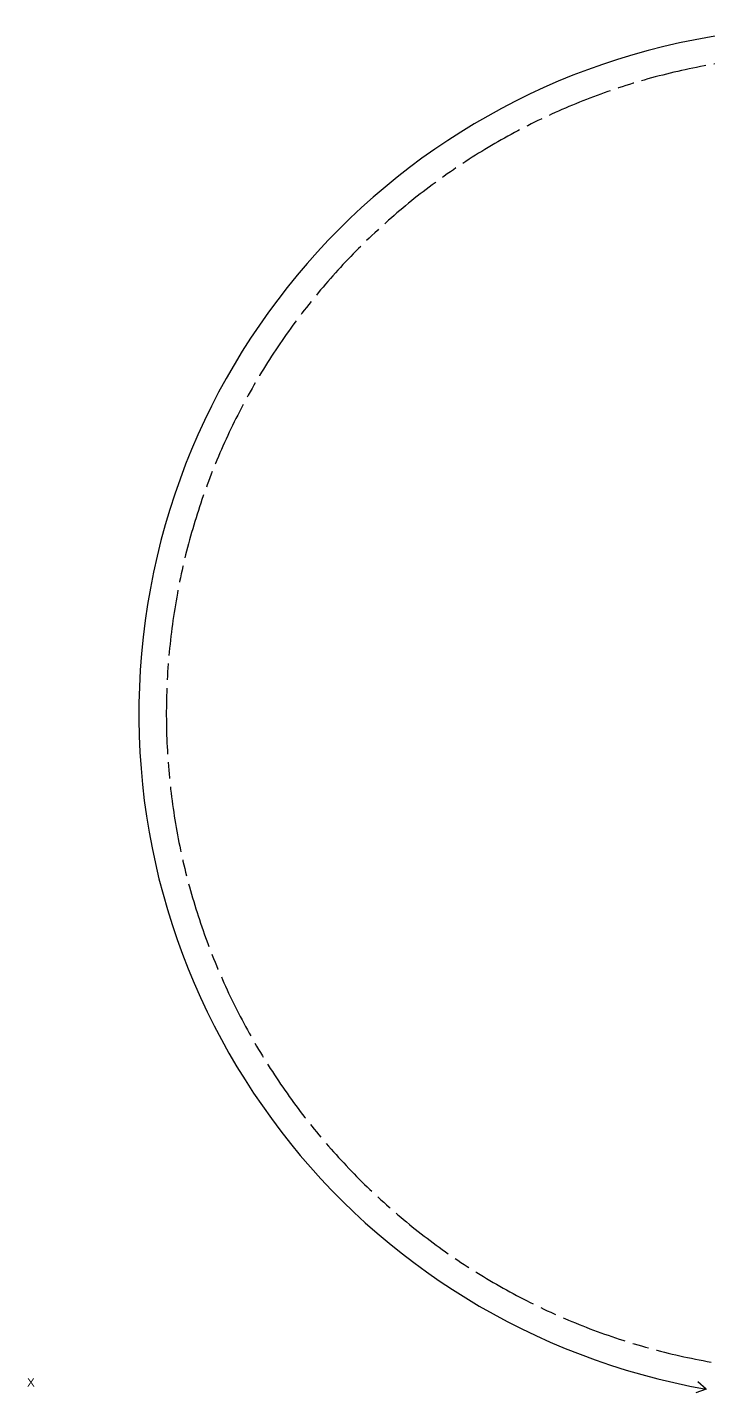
# Model space of a CAD drawing. Header units: millimetres. Extents: x 228 to 8791, y 273 to 5008.
# Drawn here: x 3045 to 4285, y 1678 to 4165 of the extents above; entities that cross this region are included whole.
import ezdxf

# ---------------------------------------------------------------- set-up
doc = ezdxf.new("R2010")
doc.units = ezdxf.units.MM
doc.linetypes.add('ACAD_ISO08W100', pattern=[36, 24, -3, 6, -3])
doc.styles.get("Standard").update_dxf_attribs({"font": 'arial.ttf'})

msp = doc.modelspace()

# ---------------------------------------------------------------- linework, layer by layer
for q in [(4265.633, 1697.423), (4261.832, 1677.788)]:
    msp.add_line((4280.737, 1684.313), q)
at = {"ltscale": 5}
msp.add_arc((4497.797, 2915.323), 1250, 280, 260, dxfattribs=at)
at = {"linetype": 'ACAD_ISO08W100', "ltscale": 5}
msp.add_arc((4497.797, 2915.323), 1200, 280, 260, dxfattribs=at)

# ---------------------------------------------------------------- texts
at = {"insert": (3051.234, 1696.473), "char_height": 15, "attachment_point": 5}
msp.add_mtext_dynamic_manual_height_columns('\\pxqc;X', width=45.51347, gutter_width=12.5, heights=[0], dxfattribs=at)

doc.saveas('drawing.dxf')
